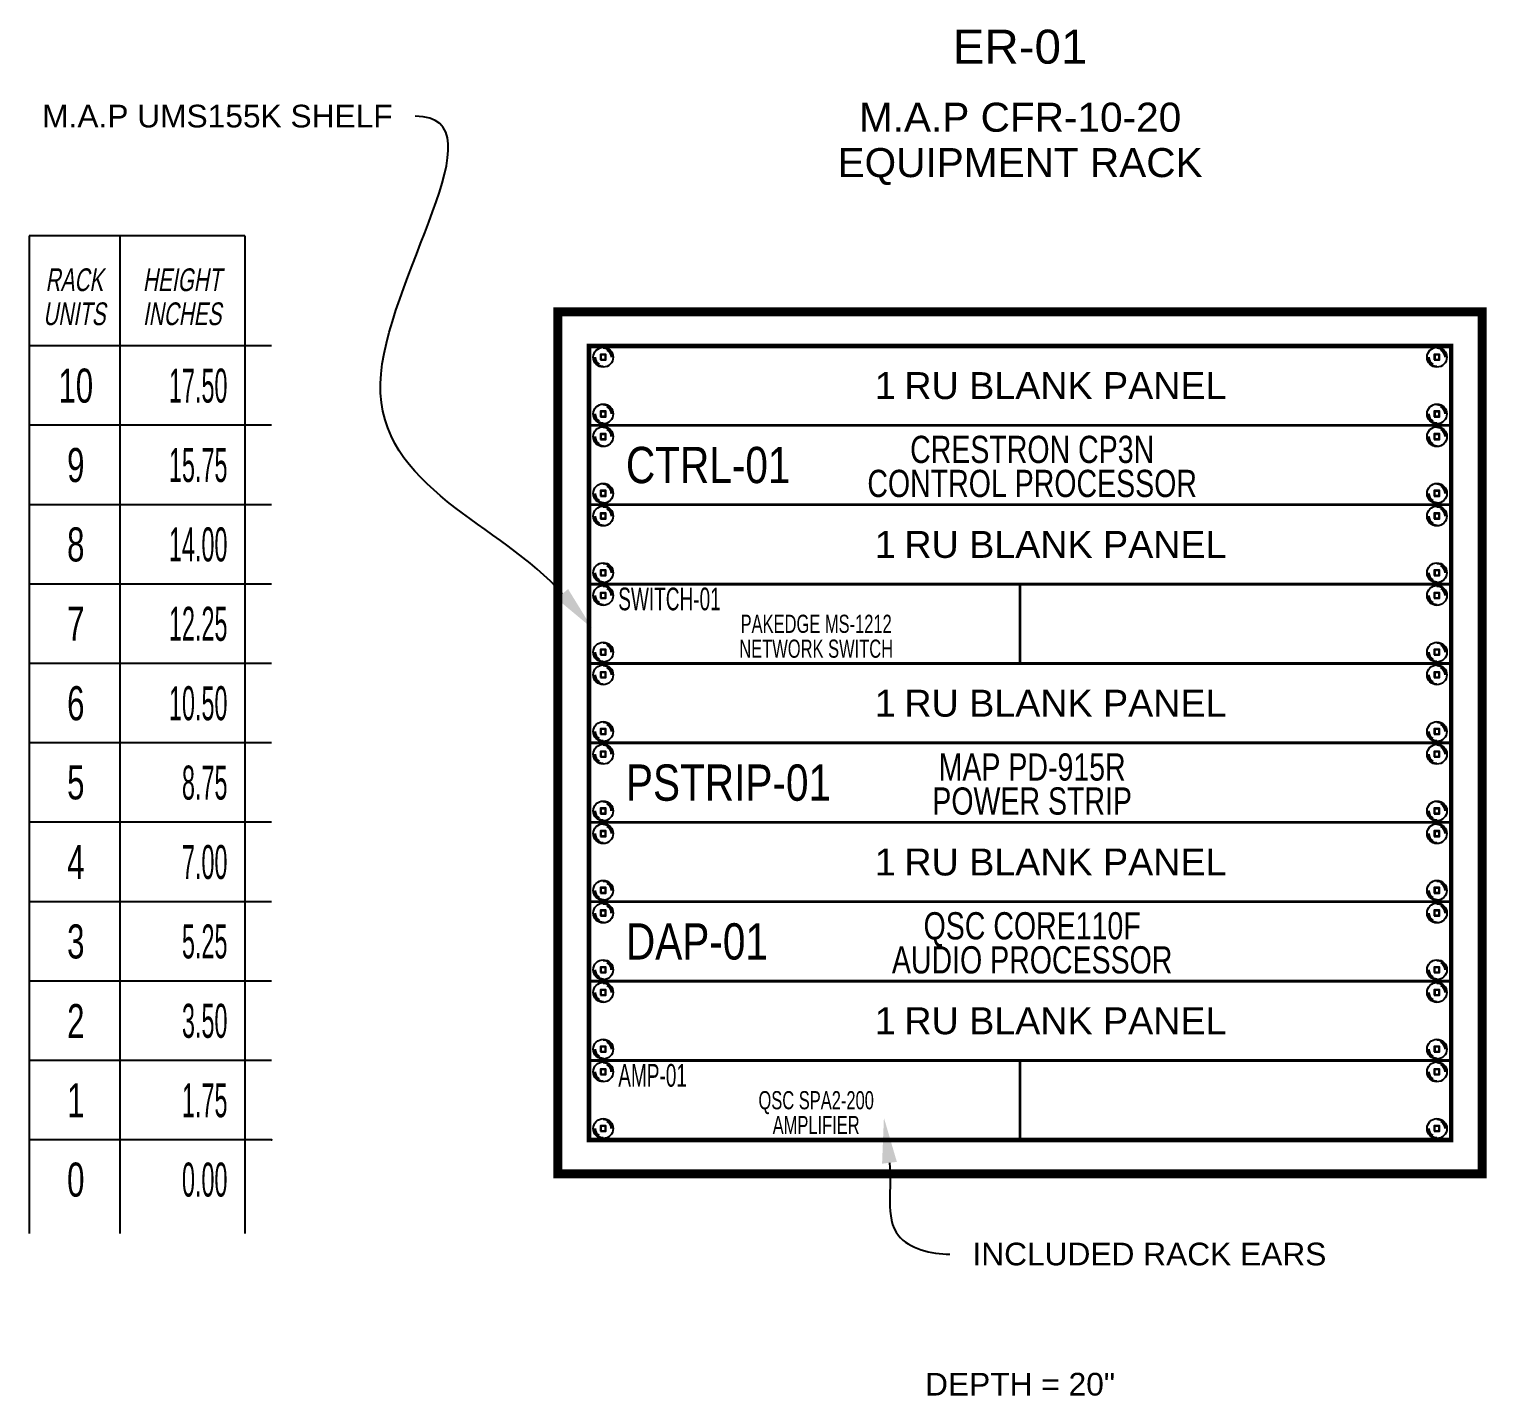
# Model space of a CAD drawing. Extents: x 0 to 120, y 0 to 39.
# Drawn here: x 88.2 to 120.33, y 8.97 to 39.09 of the extents above; entities that cross this region are included whole.
import ezdxf
from ezdxf import colors
from ezdxf.entities.mleader import LeaderData, LeaderLine
from ezdxf.enums import TextEntityAlignment as Align
from ezdxf.math import Vec2, Vec3

# ---------------------------------------------------------------- set-up
doc = ezdxf.new("R2010")
doc.units = 0
doc.header["$MEASUREMENT"] = 0
doc.layers.get('0').update_dxf_attribs({"linetype": 'CONTINUOUS'})
doc.layers.add('TEXT-MEDIUM', color=1, linetype='CONTINUOUS')
doc.layers.add('TEXT-SMALL', color=7, linetype='CONTINUOUS')
doc.styles.add('JVF', font='stylu.ttf')
doc.styles.add('NARROW', font='ARIALN.TTF')
doc.styles.get("Standard").update_dxf_attribs({"font": 'arial.ttf'})

# ---------------------------------------------------------------- blocks, each defined once
blk = doc.blocks.new('*U130')
for points, const_width in [([(19.687, -0.75), (-0.688, -0.75), (-0.688, 18.25), (19.687, 18.25)], 0.2), ([(19, 0), (0, 0), (0, 17.5), (19, 17.5)], 0.1)]:
    blk.add_lwpolyline(points, close=True, dxfattribs=dict(const_width=const_width))
at = {"color": 2}
for p in [(0, 17.5), (0, 15.75), (0, 14), (0, 12.25), (0, 10.5), (0, 8.75), (0, 7), (0, 5.25), (0, 3.5), (0, 1.75), (0, 0), (0, 0)]:
    blk.add_point(p, dxfattribs=at)
at = {"layer": 'TEXT-MEDIUM'}
blk.add_attdef('DEVICE', text='', height=0.75, dxfattribs=at).set_placement((9.5, 23.72), align=Align.CENTER)
at = {"layer": 'TEXT-SMALL'}
for tag, height, p in [('MODEL', 0.64, (9.5, 22.22)), ('DESC', 0.64, (9.5, 21.22)), ('DEPTH', 0.5, (9.5, -5.634))]:
    blk.add_attdef(tag, text='', height=height, dxfattribs=at).set_placement(p, align=Align.CENTER)
blk = doc.blocks.new('*U129')
at = {"color": 7}
for p, q in [((-7.59, 19.923), (-12.34, 19.923)), ((-7, 17.5), (-12.34, 17.5)), ((-7, 15.75), (-12.34, 15.75)), ((-7, 14), (-12.34, 14)), ((-7, 12.25), (-12.34, 12.25)), ((-7, 10.5), (-12.34, 10.5)), ((-7, 8.75), (-12.34, 8.75)), ((-7, 7), (-12.34, 7)), ((-7, 5.25), (-12.34, 5.25)), ((-7, 3.5), (-12.34, 3.5)), ((-7, 1.75), (-12.34, 1.75)), ((-7, 0), (-12.34, 0))]:
    blk.add_line(p, q, dxfattribs=at)
for points in [[(-12.34, 19.923), (-12.34, -2.062)], [(-10.34, 19.923), (-10.34, -2.062)], [(-7.59, 19.923), (-7.59, -2.062)]]:
    blk.add_lwpolyline(points)
blk.add_point((-7, 0))
at = {"color": 7, "style": 'NARROW', "oblique": 10, "width": 0.8}
for s, p in [('RACK', (-11.344, 18.708)), ('HEIGHT', (-8.969, 18.708)), ('UNITS', (-11.344, 17.958)), ('INCHES', (-8.969, 17.958))]:
    blk.add_text(s, height=0.5, dxfattribs=at).set_placement(p, align=Align.CENTER)
at = {"color": 7, "style": 'NARROW', "width": 0.8}
for s, p in [('10', (-11.312, 16.625)), ('9', (-11.312, 14.875)), ('8', (-11.312, 13.125)), ('7', (-11.312, 11.375)), ('6', (-11.312, 9.625)), ('5', (-11.312, 7.875)), ('4', (-11.312, 6.125)), ('3', (-11.312, 4.375)), ('2', (-11.312, 2.625)), ('1', (-11.312, 0.875)), ('0', (-11.312, -0.875))]:
    blk.add_text(s, height=0.75, dxfattribs=at).set_placement(p, align=Align.MIDDLE)
at = {"color": 7, "style": 'NARROW', "width": 0.6}
for s, p in [('17.50', (-7.969, 16.625)), ('15.75', (-7.969, 14.875)), ('14.00', (-7.969, 13.125)), ('12.25', (-7.969, 11.375)), ('10.50', (-7.969, 9.625)), ('8.75', (-7.969, 7.875)), ('7.00', (-7.969, 6.125)), ('5.25', (-7.969, 4.375)), ('3.50', (-7.969, 2.625)), ('1.75', (-7.969, 0.875)), ('0.00', (-7.969, -0.875))]:
    blk.add_text(s, height=0.75, dxfattribs=at).set_placement(p, align=Align.MIDDLE_RIGHT)
blk = doc.blocks.new('RACK_DEVICE_V3')
at = {"const_width": 0.0625}
blk.add_lwpolyline([(0, 0), (19, 0), (19, -1.75), (0, -1.75)], close=True, dxfattribs=at)
for points in [[(0.252, -0.31), (0.373, -0.31), (0.373, -0.19), (0.252, -0.19)], [(0.263, -0.3), (0.362, -0.3), (0.362, -0.2), (0.263, -0.2)], [(18.628, -0.31), (18.747, -0.31), (18.747, -0.19), (18.628, -0.19)], [(18.637, -0.3), (18.738, -0.3), (18.738, -0.2), (18.637, -0.2)], [(0.252, -1.56), (0.373, -1.56), (0.373, -1.44), (0.252, -1.44)], [(0.263, -1.55), (0.362, -1.55), (0.362, -1.45), (0.263, -1.45)], [(18.628, -1.56), (18.747, -1.56), (18.747, -1.44), (18.628, -1.44)], [(18.637, -1.55), (18.738, -1.55), (18.738, -1.45), (18.637, -1.45)]]:
    blk.add_lwpolyline(points, close=True)
for centre in [(0.312, -0.25), (18.688, -0.25), (0.312, -1.5), (18.688, -1.5)]:
    blk.add_circle(centre, 0.219)
for centre, radius, start, end in [((0.312, -0.25), 0.199, 180, 270), ((0.312, -0.25), 0.179, 180, 240), ((0.312, -0.25), 0.199, 0, 90), ((0.312, -0.25), 0.179, 0, 60), ((18.688, -0.25), 0.199, 180, 270), ((18.688, -0.25), 0.179, 180, 240), ((18.688, -0.25), 0.199, 0, 90), ((18.688, -0.25), 0.179, 0, 60), ((0.312, -1.5), 0.199, 180, 270), ((0.312, -1.5), 0.179, 180, 240), ((0.312, -1.5), 0.199, 0, 90), ((0.312, -1.5), 0.179, 0, 60), ((18.688, -1.5), 0.199, 180, 270), ((18.688, -1.5), 0.179, 180, 240), ((18.688, -1.5), 0.199, 0, 90), ((18.688, -1.5), 0.179, 0, 60)]:
    blk.add_arc(centre, radius, start, end)
at = {"style": 'JVF'}
blk.add_text('Blocks Produced by xxxxxxxxxxxxxxxxxxxxxxxxxxxxxxxxxxxxxxxxxxxxxxxxxxxxxxxxxxxxxxxxxxxxxxxxxxxx', height=0.00125, dxfattribs=at).set_placement((0, -1.75), align=Align.CENTER)
at = {"width": 0.75}
for tag, p in [('R-MODEL', (9.766, -0.531)), ('R-DESC', (9.766, -1.281))]:
    blk.add_attdef(tag, text='', height=0.6, dxfattribs=at).set_placement(p, align=Align.MIDDLE_CENTER)
at = {"width": 0.8}
blk.add_attdef('R-DEVICE', text='', height=0.8, dxfattribs=at).set_placement((0.813, -0.875), align=Align.MIDDLE_LEFT)
blk = doc.blocks.new('*U131')
at = {"const_width": 0.0625}
blk.add_lwpolyline([(0, 0), (19, 0), (19, -1.75), (0, -1.75)], close=True, dxfattribs=at)
blk.add_lwpolyline([(9.5, 0), (9.5, -1.75)], dxfattribs=at)
for points in [[(0.252, -0.31), (0.373, -0.31), (0.373, -0.19), (0.252, -0.19)], [(0.263, -0.3), (0.362, -0.3), (0.362, -0.2), (0.263, -0.2)], [(18.628, -0.31), (18.747, -0.31), (18.747, -0.19), (18.628, -0.19)], [(18.637, -0.3), (18.738, -0.3), (18.738, -0.2), (18.637, -0.2)], [(0.252, -1.56), (0.373, -1.56), (0.373, -1.44), (0.252, -1.44)], [(0.263, -1.55), (0.362, -1.55), (0.362, -1.45), (0.263, -1.45)], [(18.628, -1.56), (18.747, -1.56), (18.747, -1.44), (18.628, -1.44)], [(18.637, -1.55), (18.738, -1.55), (18.738, -1.45), (18.637, -1.45)]]:
    blk.add_lwpolyline(points, close=True)
for centre in [(0.312, -0.25), (18.688, -0.25), (0.312, -1.5), (18.688, -1.5)]:
    blk.add_circle(centre, 0.219)
for centre, radius, start, end in [((0.312, -0.25), 0.199, 180, 270), ((0.312, -0.25), 0.179, 180, 240), ((0.312, -0.25), 0.199, 0, 90), ((0.312, -0.25), 0.179, 0, 60), ((18.688, -0.25), 0.199, 180, 270), ((18.688, -0.25), 0.179, 180, 240), ((18.688, -0.25), 0.199, 0, 90), ((18.688, -0.25), 0.179, 0, 60), ((0.312, -1.5), 0.199, 180, 270), ((0.312, -1.5), 0.179, 180, 240), ((0.312, -1.5), 0.199, 0, 90), ((0.312, -1.5), 0.179, 0, 60), ((18.688, -1.5), 0.199, 180, 270), ((18.688, -1.5), 0.179, 180, 240), ((18.688, -1.5), 0.199, 0, 90), ((18.688, -1.5), 0.179, 0, 60)]:
    blk.add_arc(centre, radius, start, end)
at = {"style": 'JVF'}
blk.add_text('Blocks Produced by xxxxxxxxxxxxxxxxxxxxxxxxxxxxxxxxxxxxxxxxxxxxxxxxxxxxxxxxxxxxxxxxxxxxxxxxxxxx', height=0.00125, dxfattribs=at).set_placement((0, -1.75), align=Align.CENTER)
at = {"width": 0.6}
for tag, p in [('R-DEVICE-1', (0.644, -0.327)), ('R-DEVICE-2', (9.744, -0.327))]:
    blk.add_attdef(tag, text='', height=0.5, dxfattribs=at).set_placement(p, align=Align.MIDDLE_LEFT)
at = {"width": 0.65}
for tag, p in [('R-MODEL-1', (5.006, -0.875)), ('R-MODEL-2', (13.994, -0.875)), ('R-DESC-1', (5.006, -1.423)), ('R-DESC-2', (13.994, -1.423))]:
    blk.add_attdef(tag, text='', height=0.4, dxfattribs=at).set_placement(p, align=Align.MIDDLE_CENTER)
blk = doc.blocks.new('*U146')
at = {"const_width": 0.0625}
blk.add_lwpolyline([(0, 0), (19, 0), (19, -1.75), (0, -1.75)], close=True, dxfattribs=at)
for points in [[(0.2525, -0.31), (0.3725, -0.31), (0.3725, -0.19), (0.2525, -0.19)], [(0.2625, -0.3), (0.3625, -0.3), (0.3625, -0.2), (0.2625, -0.2)], [(18.6275, -0.31), (18.7475, -0.31), (18.7475, -0.19), (18.6275, -0.19)], [(18.6375, -0.3), (18.7375, -0.3), (18.7375, -0.2), (18.6375, -0.2)], [(0.2525, -1.56), (0.3725, -1.56), (0.3725, -1.44), (0.2525, -1.44)], [(0.2625, -1.55), (0.3625, -1.55), (0.3625, -1.45), (0.2625, -1.45)], [(18.6275, -1.56), (18.7475, -1.56), (18.7475, -1.44), (18.6275, -1.44)], [(18.6375, -1.55), (18.7375, -1.55), (18.7375, -1.45), (18.6375, -1.45)]]:
    blk.add_lwpolyline(points, close=True)
for centre in [(0.3125, -0.25), (18.6875, -0.25), (0.3125, -1.5), (18.6875, -1.5)]:
    blk.add_circle(centre, 0.21875)
for centre, radius, start, end in [((0.3125, -0.25), 0.19875, 180, 270), ((0.3125, -0.25), 0.17875, 180, 240), ((0.3125, -0.25), 0.19875, 0, 90), ((0.3125, -0.25), 0.17875, 0, 60), ((18.6875, -0.25), 0.19875, 180, 270), ((18.6875, -0.25), 0.17875, 180, 240), ((18.6875, -0.25), 0.19875, 0, 90), ((18.6875, -0.25), 0.17875, 0, 60), ((0.3125, -1.5), 0.19875, 180, 270), ((0.3125, -1.5), 0.17875, 180, 240), ((0.3125, -1.5), 0.19875, 0, 90), ((0.3125, -1.5), 0.17875, 0, 60), ((18.6875, -1.5), 0.19875, 180, 270), ((18.6875, -1.5), 0.17875, 180, 240), ((18.6875, -1.5), 0.19875, 0, 90), ((18.6875, -1.5), 0.17875, 0, 60)]:
    blk.add_arc(centre, radius, start, end)
blk.add_text('RU BLANK PANEL', height=0.59375).set_placement((6.95046, -1.171875))
at = {"style": 'JVF'}
blk.add_text('Blocks Produced by xxxxxxxxxxxxxxxxxxxxxxxxxxxxxxxxxxxxxxxxxxxxxxxxxxxxxxxxxxxxxxxxxxxxxxxxxxxx', height=0.00125, dxfattribs=at).set_placement((0, -1.75), align=Align.CENTER)
blk.add_attdef('R-HEIGHT', text='', height=0.59375).set_placement((6.758513, -1.171875), align=Align.RIGHT)

msp = doc.modelspace()

# ---------------------------------------------------------------- block references
ref = msp.add_blockref('*U130', (100.54, 14.611))
ref.add_attrib('DEVICE', 'ER-01', dxfattribs={"layer": 'TEXT-MEDIUM', "height": 0.75}).set_placement((110.04, 38.331), align=Align.CENTER)
ref.add_attrib('MODEL', 'M.A.P CFR-10-20', dxfattribs={"layer": 'TEXT-SMALL', "height": 0.64}).set_placement((110.04, 36.831), align=Align.CENTER)
ref.add_attrib('DESC', 'EQUIPMENT RACK', dxfattribs={"layer": 'TEXT-SMALL', "height": 0.64}).set_placement((110.04, 35.831), align=Align.CENTER)
ref.add_attrib('DEPTH', 'DEPTH = 20"', dxfattribs={"layer": 'TEXT-SMALL', "height": 0.5}).set_placement((110.04, 8.977), align=Align.CENTER)
msp.add_blockref('*U129', (100.54, 14.611))
for name, p, values in [('*U146', (100.54, 32.111), {'R-HEIGHT': '1'}), ('RACK_DEVICE_V3', (100.54, 30.361), {'R-DEVICE': 'CTRL-01', 'R-MODEL': 'CRESTRON CP3N', 'R-DESC': 'CONTROL PROCESSOR'}), ('*U146', (100.54, 28.611), {'R-HEIGHT': '1'}), ('*U146', (100.54, 25.111), {'R-HEIGHT': '1'}), ('RACK_DEVICE_V3', (100.54, 23.361), {'R-DEVICE': 'PSTRIP-01', 'R-MODEL': 'MAP PD-915R', 'R-DESC': 'POWER STRIP'}), ('*U146', (100.54, 21.611), {'R-HEIGHT': '1'}), ('RACK_DEVICE_V3', (100.54, 19.861), {'R-DEVICE': 'DAP-01', 'R-MODEL': 'QSC CORE110F', 'R-DESC': 'AUDIO PROCESSOR'}), ('*U146', (100.54, 18.111), {'R-HEIGHT': '1'})]:
    msp.add_blockref(name, p).add_auto_attribs(values)
ref = msp.add_blockref('*U131', (100.54, 26.861))
ref.add_attrib('R-DEVICE-1', 'SWITCH-01', dxfattribs={"height": 0.5, "width": 0.6}).set_placement((101.184, 26.534), align=Align.MIDDLE_LEFT)
ref.add_attrib('R-MODEL-1', 'PAKEDGE MS-1212', dxfattribs={"height": 0.4, "width": 0.65}).set_placement((105.546, 25.986), align=Align.MIDDLE_CENTER)
ref.add_attrib('R-DESC-1', 'NETWORK SWITCH', dxfattribs={"height": 0.4, "width": 0.65}).set_placement((105.546, 25.438), align=Align.MIDDLE_CENTER)
ref = msp.add_blockref('*U131', (100.54, 16.361))
ref.add_attrib('R-DEVICE-1', 'AMP-01', dxfattribs={"height": 0.5, "width": 0.6}).set_placement((101.184, 16.034), align=Align.MIDDLE_LEFT)
ref.add_attrib('R-MODEL-1', 'QSC SPA2-200', dxfattribs={"height": 0.4, "width": 0.65}).set_placement((105.546, 15.486), align=Align.MIDDLE_CENTER)
ref.add_attrib('R-DESC-1', 'AMPLIFIER', dxfattribs={"height": 0.4, "width": 0.65}).set_placement((105.546, 14.938), align=Align.MIDDLE_CENTER)

# ---------------------------------------------------------------- leaders
ml = msp.add_multileader_mtext('Standard')
ml.set_content('M.A.P UMS155K SHELF', color=256)
ml.set_leader_properties()
ml.build(insert=Vec2(0, 0))
ml.multileader.update_dxf_attribs({"leader_type": 2, "dogleg_length": 0.36, "arrow_head_size": 1, "scale": 8})
ctx = ml.context
ctx.base_point, ctx.scale, ctx.char_height, ctx.arrow_head_size, ctx.landing_gap_size, ctx.plane_origin = Vec3(88.07, 37.172), 8, 0.5, 1, 0.5, Vec3(101.065, 33.706)
ctx.text_align_type = 2
notes = []
notes.append((ctx, [(0, (1, 1, 0), (99.591, 37.172), (-1, 0), 2.88, [(0, [(100.608, 25.889), (95.943, 31.279)], 0, [])])]))
ctx.mtext.insert, ctx.mtext.alignment, ctx.mtext.flow_direction = Vec3(96.211, 37.426), 3, 5
ml = msp.add_multileader_mtext('Standard')
ml.set_content('INCLUDED RACK EARS', color=256)
ml.set_leader_properties()
ml.build(insert=Vec2(0, 0))
ml.multileader.update_dxf_attribs({"leader_type": 2, "dogleg_length": 0.36, "arrow_head_size": 1, "scale": 8})
ctx = ml.context
ctx.base_point, ctx.scale, ctx.char_height, ctx.arrow_head_size, ctx.landing_gap_size, ctx.plane_origin = Vec3(108.49, 12.092), 8, 0.5, 1, 0.5, Vec3(104.137, 11.64)
notes.append((ctx, [(0, (1, 1, 0), (105.61, 12.092), (1, 0), 2.88, [(0, [(107.039, 15.099), (107.359, 12.503)], 0, [])])]))
ctx.mtext.insert, ctx.mtext.flow_direction = Vec3(108.99, 12.346), 5
for ctx, leaders in notes:
    for number, flags, end, landing, length, lines in leaders:
        leader = LeaderData()
        leader.index, (leader.has_last_leader_line, leader.has_dogleg_vector, leader.attachment_direction) = number, flags
        leader.last_leader_point, leader.dogleg_vector, leader.dogleg_length = Vec3(end), Vec3(landing), length
        for number, points, colour, breaks in lines:
            line = LeaderLine()
            line.index, line.vertices, line.color, line.breaks = number, Vec3.list(points), colors.encode_raw_color(colour), breaks
            leader.lines.append(line)
        ctx.leaders.append(leader)

doc.saveas('drawing.dxf')
